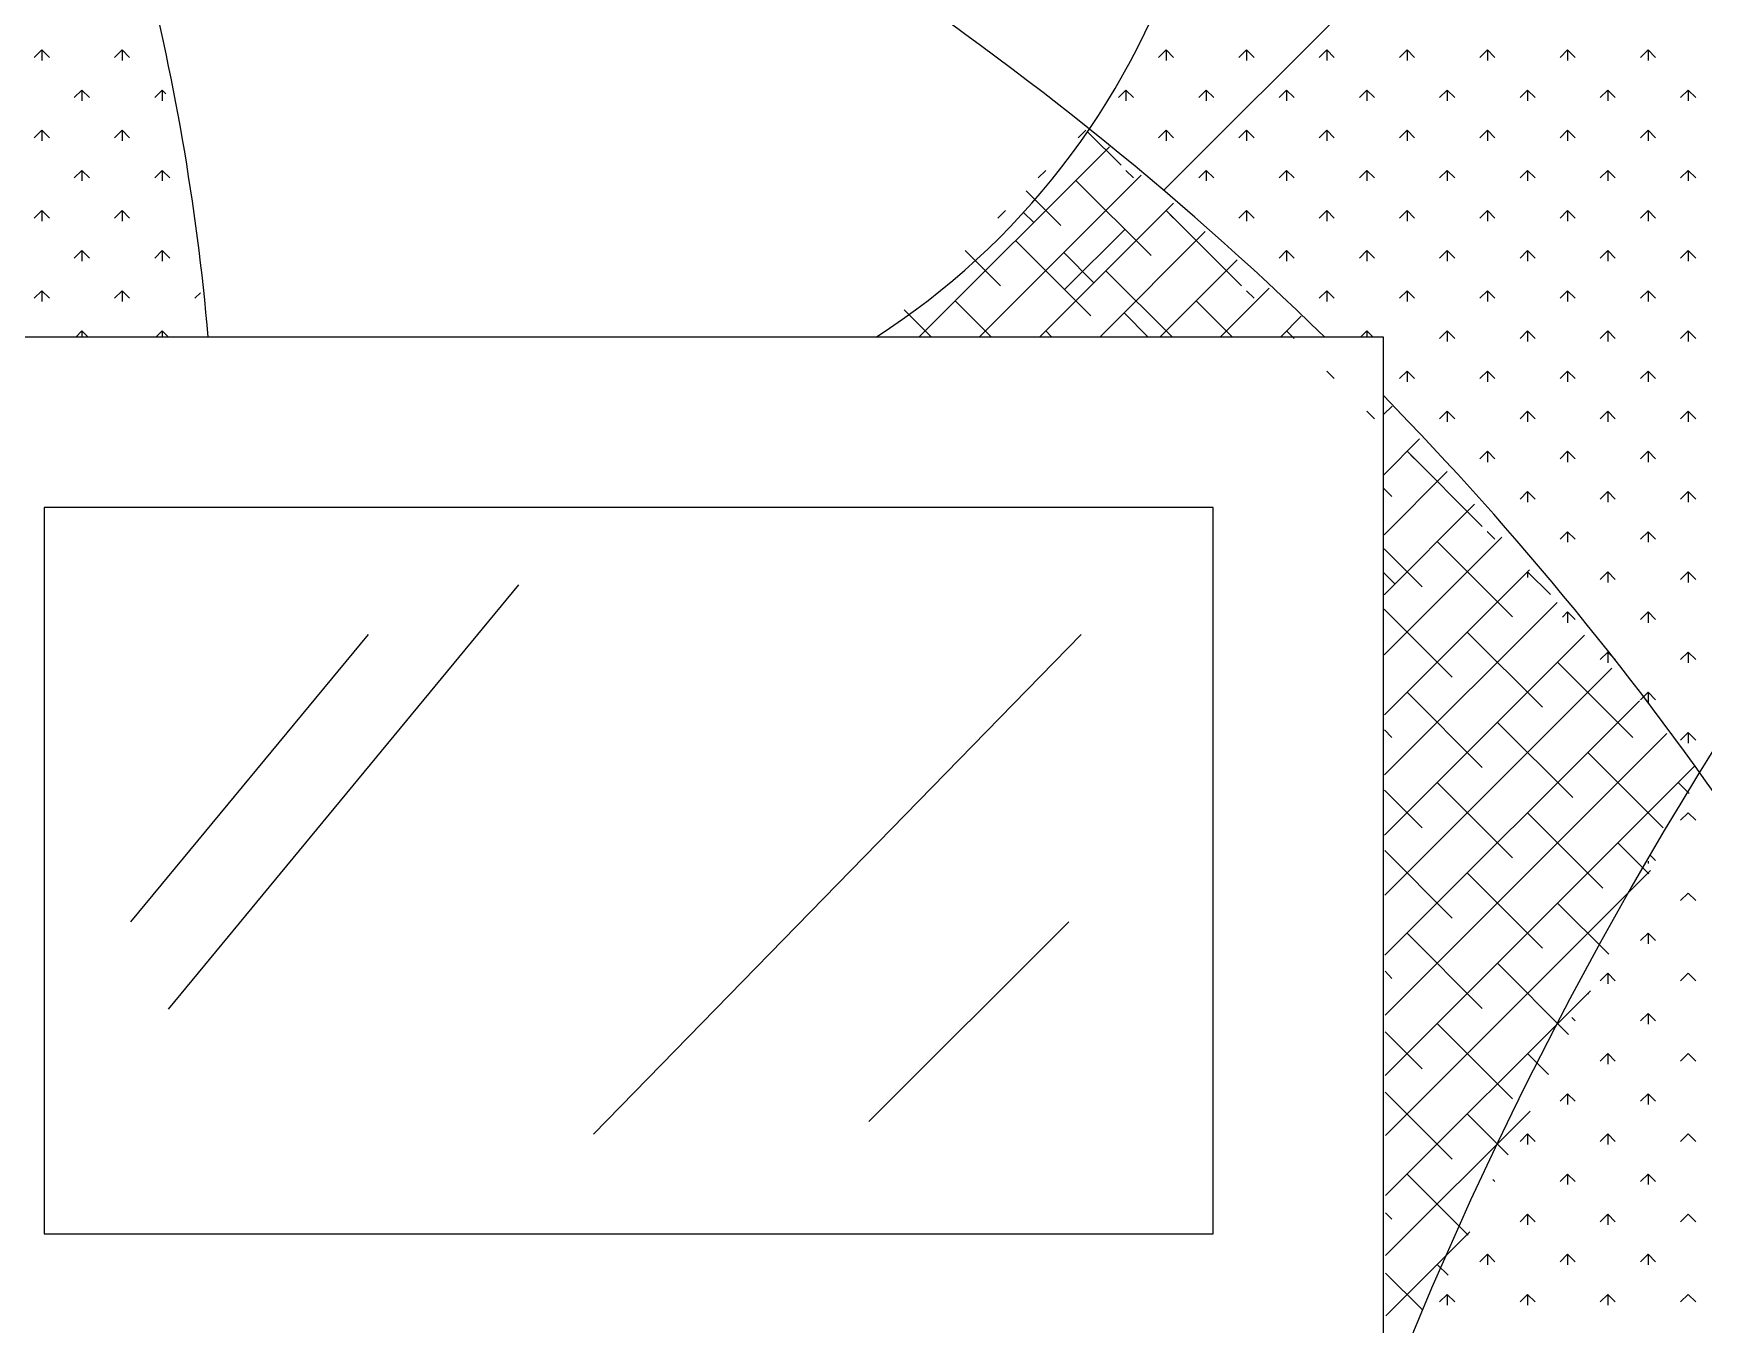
# Model space of a CAD drawing. Header units: inches. Extents: x 4.9 to 47.4, y 12.3 to 37.1.
# Drawn here: x 11.953 to 13.277, y 19.784 to 20.807 of the extents above; entities that cross this region are included whole.
import ezdxf

# ---------------------------------------------------------------- set-up
doc = ezdxf.new("R2010")
doc.units = ezdxf.units.IN
doc.header["$MEASUREMENT"] = 0
doc.layers.add('02', color=2, linetype='Continuous')
doc.layers.add('4', color=4, linetype='Continuous')

msp = doc.modelspace()

# ---------------------------------------------------------------- linework, layer by layer
at = {"layer": '02'}
for p, q in [((13.0439, 20.8774), (12.8491, 20.6825)), ((11.9601, 20.794), (11.9541, 20.788)), ((11.9601, 20.794), (11.9661, 20.788)), ((11.9601, 20.794), (11.9601, 20.7855)), ((12.0237, 20.794), (12.0178, 20.788)), ((12.0237, 20.794), (12.0297, 20.788)), ((12.0237, 20.794), (12.0237, 20.7855)), ((12.851, 20.794), (12.8451, 20.788)), ((12.851, 20.794), (12.857, 20.788)), ((12.851, 20.794), (12.851, 20.7855)), ((12.9147, 20.794), (12.9087, 20.788)), ((12.9147, 20.794), (12.9207, 20.788)), ((12.9147, 20.794), (12.9147, 20.7855)), ((12.9783, 20.794), (12.9724, 20.788)), ((12.9783, 20.794), (12.9843, 20.788)), ((12.9783, 20.794), (12.9783, 20.7855)), ((13.042, 20.794), (13.036, 20.788)), ((13.042, 20.794), (13.0479, 20.788)), ((13.042, 20.794), (13.042, 20.7855)), ((13.1056, 20.794), (13.0996, 20.788)), ((13.1056, 20.794), (13.1116, 20.788)), ((13.1056, 20.794), (13.1056, 20.7855)), ((13.1692, 20.794), (13.1633, 20.788)), ((13.1692, 20.794), (13.1752, 20.788)), ((13.1692, 20.794), (13.1692, 20.7855)), ((13.2329, 20.794), (13.2269, 20.788)), ((13.2329, 20.794), (13.2389, 20.788)), ((13.2329, 20.794), (13.2329, 20.7855)), ((11.9919, 20.7621), (11.9859, 20.7562)), ((11.9919, 20.7621), (11.9979, 20.7562)), ((11.9919, 20.7621), (11.9919, 20.7537)), ((12.0556, 20.7621), (12.0496, 20.7562)), ((12.0556, 20.7621), (12.0585, 20.7592)), ((12.0556, 20.7621), (12.0556, 20.7537)), ((12.8192, 20.7621), (12.8133, 20.7562)), ((12.8192, 20.7621), (12.8252, 20.7562)), ((12.8192, 20.7621), (12.8192, 20.7537)), ((12.8829, 20.7621), (12.8769, 20.7562)), ((12.8829, 20.7621), (12.8888, 20.7562)), ((12.8829, 20.7621), (12.8829, 20.7537)), ((12.9465, 20.7621), (12.9405, 20.7562)), ((12.9465, 20.7621), (12.9525, 20.7562)), ((12.9465, 20.7621), (12.9465, 20.7537)), ((13.0101, 20.7621), (13.0042, 20.7562)), ((13.0101, 20.7621), (13.0161, 20.7562)), ((13.0101, 20.7621), (13.0101, 20.7537)), ((13.0738, 20.7621), (13.0678, 20.7562)), ((13.0738, 20.7621), (13.0798, 20.7562)), ((13.0738, 20.7621), (13.0738, 20.7537)), ((13.1374, 20.7621), (13.1315, 20.7562)), ((13.1374, 20.7621), (13.1434, 20.7562)), ((13.1374, 20.7621), (13.1374, 20.7537)), ((13.2011, 20.7621), (13.1951, 20.7562)), ((13.2011, 20.7621), (13.207, 20.7562)), ((13.2011, 20.7621), (13.2011, 20.7537)), ((13.2647, 20.7621), (13.2587, 20.7562)), ((13.2647, 20.7621), (13.2707, 20.7562)), ((13.2647, 20.7621), (13.2647, 20.7537)), ((11.9601, 20.7303), (11.9541, 20.7243)), ((11.9601, 20.7303), (11.9661, 20.7243)), ((11.9601, 20.7303), (11.9601, 20.7219)), ((12.0237, 20.7303), (12.0178, 20.7243)), ((12.0237, 20.7303), (12.0297, 20.7243)), ((12.0237, 20.7303), (12.0237, 20.7219)), ((12.7874, 20.7303), (12.7814, 20.7243)), ((12.7884, 20.7293), (12.7934, 20.7243)), ((12.7884, 20.7293), (12.8153, 20.7025)), ((12.851, 20.7303), (12.8451, 20.7243)), ((12.851, 20.7303), (12.857, 20.7243)), ((12.851, 20.7303), (12.851, 20.7219)), ((12.9147, 20.7303), (12.9087, 20.7243)), ((12.9147, 20.7303), (12.9207, 20.7243)), ((12.9147, 20.7303), (12.9147, 20.7219)), ((12.9783, 20.7303), (12.9724, 20.7243)), ((12.9783, 20.7303), (12.9843, 20.7243)), ((12.9783, 20.7303), (12.9783, 20.7219)), ((13.042, 20.7303), (13.036, 20.7243)), ((13.042, 20.7303), (13.0479, 20.7243)), ((13.042, 20.7303), (13.042, 20.7219)), ((13.1056, 20.7303), (13.0996, 20.7243)), ((13.1056, 20.7303), (13.1116, 20.7243)), ((13.1056, 20.7303), (13.1056, 20.7219)), ((13.1692, 20.7303), (13.1633, 20.7243)), ((13.1692, 20.7303), (13.1752, 20.7243)), ((13.1692, 20.7303), (13.1692, 20.7219)), ((13.2329, 20.7303), (13.2269, 20.7243)), ((13.2329, 20.7303), (13.2389, 20.7243)), ((13.2329, 20.7303), (13.2329, 20.7219)), ((12.8061, 20.7172), (12.6552, 20.5663)), ((11.9919, 20.6985), (11.9859, 20.6925)), ((11.9919, 20.6985), (11.9979, 20.6925)), ((11.9919, 20.6985), (11.9919, 20.6901)), ((12.0556, 20.6985), (12.0496, 20.6925)), ((12.0556, 20.6985), (12.0615, 20.6925)), ((12.0556, 20.6985), (12.0556, 20.6901)), ((12.8314, 20.6948), (12.7029, 20.5663)), ((12.7556, 20.6985), (12.7496, 20.6925)), ((12.7795, 20.6905), (12.8391, 20.6309)), ((12.8192, 20.6985), (12.8252, 20.6925)), ((12.8829, 20.6985), (12.8769, 20.6925)), ((12.8829, 20.6985), (12.8888, 20.6925)), ((12.8829, 20.6985), (12.8829, 20.6901)), ((12.9465, 20.6985), (12.9405, 20.6925)), ((12.9465, 20.6985), (12.9525, 20.6925)), ((12.9465, 20.6985), (12.9465, 20.6901)), ((13.0101, 20.6985), (13.0042, 20.6925)), ((13.0101, 20.6985), (13.0161, 20.6925)), ((13.0101, 20.6985), (13.0101, 20.6901)), ((13.0738, 20.6985), (13.0678, 20.6925)), ((13.0738, 20.6985), (13.0798, 20.6925)), ((13.0738, 20.6985), (13.0738, 20.6901)), ((13.1374, 20.6985), (13.1315, 20.6925)), ((13.1374, 20.6985), (13.1434, 20.6925)), ((13.1374, 20.6985), (13.1374, 20.6901)), ((13.2011, 20.6985), (13.1951, 20.6925)), ((13.2011, 20.6985), (13.207, 20.6925)), ((13.2011, 20.6985), (13.2011, 20.6901)), ((13.2647, 20.6985), (13.2587, 20.6925)), ((13.2647, 20.6985), (13.2707, 20.6925)), ((13.2647, 20.6985), (13.2647, 20.6901)), ((12.7401, 20.6822), (12.7675, 20.6547)), ((11.9601, 20.6667), (11.9541, 20.6607)), ((11.9601, 20.6667), (11.9661, 20.6607)), ((11.9601, 20.6667), (11.9601, 20.6582)), ((12.0237, 20.6667), (12.0178, 20.6607)), ((12.0237, 20.6667), (12.0297, 20.6607)), ((12.0237, 20.6667), (12.0237, 20.6582)), ((12.7238, 20.6667), (12.7178, 20.6607)), ((12.7461, 20.6572), (12.7381, 20.6651)), ((12.8568, 20.6724), (12.7507, 20.5663)), ((12.851, 20.6667), (12.857, 20.6607)), ((12.851, 20.6667), (12.9107, 20.607)), ((12.9147, 20.6667), (12.9087, 20.6607)), ((12.9147, 20.6667), (12.9207, 20.6607)), ((12.9147, 20.6667), (12.9147, 20.6582)), ((12.9783, 20.6667), (12.9724, 20.6607)), ((12.9783, 20.6667), (12.9843, 20.6607)), ((12.9783, 20.6667), (12.9783, 20.6582)), ((13.042, 20.6667), (13.036, 20.6607)), ((13.042, 20.6667), (13.0479, 20.6607)), ((13.042, 20.6667), (13.042, 20.6582)), ((13.1056, 20.6667), (13.0996, 20.6607)), ((13.1056, 20.6667), (13.1116, 20.6607)), ((13.1056, 20.6667), (13.1056, 20.6582)), ((13.1692, 20.6667), (13.1633, 20.6607)), ((13.1692, 20.6667), (13.1752, 20.6607)), ((13.1692, 20.6667), (13.1692, 20.6582)), ((13.2329, 20.6667), (13.2269, 20.6607)), ((13.2329, 20.6667), (13.2389, 20.6607)), ((13.2329, 20.6667), (13.2329, 20.6582)), ((12.8183, 20.6517), (12.7705, 20.604)), ((12.8821, 20.65), (12.7984, 20.5663)), ((11.9919, 20.6349), (11.9859, 20.6289)), ((11.9919, 20.6349), (11.9979, 20.6289)), ((11.9919, 20.6349), (11.9919, 20.6264)), ((12.0556, 20.6349), (12.0496, 20.6289)), ((12.0556, 20.6349), (12.0615, 20.6289)), ((12.0556, 20.6349), (12.0556, 20.6264)), ((12.6917, 20.6351), (12.7198, 20.607)), ((12.7317, 20.6428), (12.7914, 20.5831)), ((12.7938, 20.6094), (12.7699, 20.6333)), ((12.8829, 20.6349), (12.8888, 20.6289)), ((12.9465, 20.6349), (12.9405, 20.6289)), ((12.9465, 20.6349), (12.9525, 20.6289)), ((12.9465, 20.6349), (12.9465, 20.6264)), ((13.0101, 20.6349), (13.0042, 20.6289)), ((13.0101, 20.6349), (13.0161, 20.6289)), ((13.0101, 20.6349), (13.0101, 20.6264)), ((13.0738, 20.6349), (13.0678, 20.6289)), ((13.0738, 20.6349), (13.0798, 20.6289)), ((13.0738, 20.6349), (13.0738, 20.6264)), ((13.1374, 20.6349), (13.1315, 20.6289)), ((13.1374, 20.6349), (13.1434, 20.6289)), ((13.1374, 20.6349), (13.1374, 20.6264)), ((13.2011, 20.6349), (13.1951, 20.6289)), ((13.2011, 20.6349), (13.207, 20.6289)), ((13.2011, 20.6349), (13.2011, 20.6264)), ((13.2647, 20.6349), (13.2587, 20.6289)), ((13.2647, 20.6349), (13.2707, 20.6289)), ((13.2647, 20.6349), (13.2647, 20.6264)), ((12.9074, 20.6276), (12.8461, 20.5663)), ((12.8033, 20.6189), (12.856, 20.5663)), ((11.9601, 20.603), (11.9541, 20.5971)), ((11.9601, 20.603), (11.9661, 20.5971)), ((11.9601, 20.603), (11.9601, 20.5946)), ((12.0237, 20.603), (12.0178, 20.5971)), ((12.0237, 20.603), (12.0297, 20.5971)), ((12.0237, 20.603), (12.0237, 20.5946)), ((12.0858, 20.6015), (12.0814, 20.5971)), ((12.684, 20.5951), (12.7128, 20.5663)), ((12.8749, 20.5951), (12.9037, 20.5663)), ((12.9327, 20.6052), (12.8939, 20.5663)), ((12.9147, 20.603), (12.9207, 20.5971)), ((12.9783, 20.603), (12.9724, 20.5971)), ((12.9783, 20.603), (12.9843, 20.5971)), ((12.9783, 20.603), (12.9783, 20.5946)), ((13.042, 20.603), (13.036, 20.5971)), ((13.042, 20.603), (13.0479, 20.5971)), ((13.042, 20.603), (13.042, 20.5946)), ((13.1056, 20.603), (13.0996, 20.5971)), ((13.1056, 20.603), (13.1116, 20.5971)), ((13.1056, 20.603), (13.1056, 20.5946)), ((13.1692, 20.603), (13.1633, 20.5971)), ((13.1692, 20.603), (13.1752, 20.5971)), ((13.1692, 20.603), (13.1692, 20.5946)), ((13.2329, 20.603), (13.2269, 20.5971)), ((13.2329, 20.603), (13.2389, 20.5971)), ((13.2329, 20.603), (13.2329, 20.5946)), ((12.6434, 20.5879), (12.6651, 20.5663)), ((12.8369, 20.5663), (12.8177, 20.5856)), ((12.9581, 20.5828), (12.9416, 20.5663)), ((11.9919, 20.5712), (11.987, 20.5663)), ((11.9919, 20.5712), (11.9968, 20.5663)), ((11.9919, 20.5712), (11.9919, 20.5663)), ((12.0556, 20.5712), (12.0506, 20.5663)), ((12.0556, 20.5712), (12.0605, 20.5663)), ((12.0556, 20.5712), (12.0556, 20.5663)), ((12.7556, 20.5712), (12.7605, 20.5663)), ((12.9465, 20.5712), (12.9525, 20.5652)), ((12.9465, 20.5712), (12.9514, 20.5663)), ((13.0101, 20.5712), (13.0052, 20.5663)), ((13.0101, 20.5712), (13.0151, 20.5663)), ((13.0101, 20.5712), (13.0101, 20.5663)), ((13.0738, 20.5712), (13.0678, 20.5652)), ((13.0738, 20.5712), (13.0798, 20.5652)), ((13.0738, 20.5712), (13.0738, 20.5628)), ((13.1374, 20.5712), (13.1315, 20.5652)), ((13.1374, 20.5712), (13.1434, 20.5652)), ((13.1374, 20.5712), (13.1374, 20.5628)), ((13.2011, 20.5712), (13.1951, 20.5652)), ((13.2011, 20.5712), (13.207, 20.5652)), ((13.2011, 20.5712), (13.2011, 20.5628)), ((13.2647, 20.5712), (13.2587, 20.5652)), ((13.2647, 20.5712), (13.2707, 20.5652)), ((13.2647, 20.5712), (13.2647, 20.5628)), ((12.9783, 20.5394), (12.9843, 20.5334)), ((13.042, 20.5394), (13.036, 20.5334)), ((13.042, 20.5394), (13.0479, 20.5334)), ((13.042, 20.5394), (13.042, 20.531)), ((13.1056, 20.5394), (13.0996, 20.5334)), ((13.1056, 20.5394), (13.1116, 20.5334)), ((13.1056, 20.5394), (13.1056, 20.531)), ((13.1692, 20.5394), (13.1633, 20.5334)), ((13.1692, 20.5394), (13.1752, 20.5334)), ((13.1692, 20.5394), (13.1692, 20.531)), ((13.2329, 20.5394), (13.2269, 20.5334)), ((13.2329, 20.5394), (13.2389, 20.5334)), ((13.2329, 20.5394), (13.2329, 20.531)), ((13.0101, 20.5076), (13.0161, 20.5016)), ((13.0301, 20.5117), (13.0234, 20.505)), ((13.0738, 20.5076), (13.0678, 20.5016)), ((13.0738, 20.5076), (13.0798, 20.5016)), ((13.0738, 20.5076), (13.0738, 20.4991)), ((13.1374, 20.5076), (13.1315, 20.5016)), ((13.1374, 20.5076), (13.1434, 20.5016)), ((13.1374, 20.5076), (13.1374, 20.4991)), ((13.2011, 20.5076), (13.1951, 20.5016)), ((13.2011, 20.5076), (13.207, 20.5016)), ((13.2011, 20.5076), (13.2011, 20.4991)), ((13.2647, 20.5076), (13.2587, 20.5016)), ((13.2647, 20.5076), (13.2707, 20.5016)), ((13.2647, 20.5076), (13.2647, 20.4991)), ((13.0519, 20.4857), (13.0236, 20.4573)), ((13.042, 20.4758), (13.0479, 20.4698)), ((13.042, 20.4758), (13.1016, 20.4161)), ((13.1056, 20.4758), (13.0996, 20.4698)), ((13.1056, 20.4758), (13.1116, 20.4698)), ((13.1056, 20.4758), (13.1056, 20.4673)), ((13.1692, 20.4758), (13.1633, 20.4698)), ((13.1692, 20.4758), (13.1752, 20.4698)), ((13.1692, 20.4758), (13.1692, 20.4673)), ((13.2329, 20.4758), (13.2269, 20.4698)), ((13.2329, 20.4758), (13.2389, 20.4698)), ((13.2329, 20.4758), (13.2329, 20.4673)), ((13.0737, 20.4597), (13.0237, 20.4097)), ((13.0236, 20.4464), (13.03, 20.44)), ((13.0738, 20.4439), (13.0798, 20.438)), ((13.1374, 20.4439), (13.1315, 20.438)), ((13.1374, 20.4439), (13.1434, 20.438)), ((13.1374, 20.4439), (13.1374, 20.4355)), ((13.2011, 20.4439), (13.1951, 20.438)), ((13.2011, 20.4439), (13.207, 20.438)), ((13.2011, 20.4439), (13.2011, 20.4355)), ((13.2647, 20.4439), (13.2587, 20.438)), ((13.2647, 20.4439), (13.2707, 20.438)), ((13.2647, 20.4439), (13.2647, 20.4355)), ((12.8884, 20.4313), (11.9619, 20.4313)), ((11.9619, 20.4313), (11.9619, 19.8557)), ((12.8884, 19.8557), (12.8884, 20.4313)), ((13.0955, 20.4338), (13.0238, 20.3621)), ((13.1056, 20.4121), (13.1055, 20.412)), ((13.1056, 20.4121), (13.1116, 20.4061)), ((13.1056, 20.4121), (13.1056, 20.4119)), ((13.1692, 20.4121), (13.1633, 20.4061)), ((13.1692, 20.4121), (13.1752, 20.4061)), ((13.1692, 20.4121), (13.1692, 20.4037)), ((13.2329, 20.4121), (13.2269, 20.4061)), ((13.2329, 20.4121), (13.2389, 20.4061)), ((13.2329, 20.4121), (13.2329, 20.4037)), ((13.0237, 20.3986), (13.0539, 20.3684)), ((13.1172, 20.4078), (13.0239, 20.3145)), ((13.0658, 20.4042), (13.1255, 20.3445)), ((13.139, 20.3819), (13.024, 20.2669)), ((12.0605, 20.0336), (12.338, 20.3701)), ((13.0324, 20.3708), (13.0234, 20.3798)), ((13.1374, 20.3803), (13.1353, 20.3782)), ((13.1374, 20.3803), (13.1434, 20.3743)), ((13.1374, 20.3803), (13.1374, 20.3758)), ((13.1374, 20.3803), (13.1556, 20.3622)), ((13.2011, 20.3803), (13.1951, 20.3743)), ((13.2011, 20.3803), (13.207, 20.3743)), ((13.2011, 20.3803), (13.2011, 20.3719)), ((13.2647, 20.3803), (13.2587, 20.3743)), ((13.2647, 20.3803), (13.2707, 20.3743)), ((13.2647, 20.3803), (13.2647, 20.3719)), ((13.1608, 20.3559), (13.0241, 20.2193)), ((13.0238, 20.3507), (13.0778, 20.2968)), ((13.1692, 20.3485), (13.1651, 20.3444)), ((13.1692, 20.3485), (13.1752, 20.3425)), ((13.1692, 20.3485), (13.1692, 20.34)), ((13.2329, 20.3485), (13.2269, 20.3425)), ((13.2329, 20.3485), (13.2389, 20.3425)), ((13.2329, 20.3485), (13.2329, 20.34)), ((12.0308, 20.1029), (12.2191, 20.3305)), ((12.3974, 19.9347), (12.7838, 20.3305)), ((13.1826, 20.33), (13.0242, 20.1716)), ((13.0897, 20.3326), (13.1494, 20.2729)), ((13.2011, 20.3167), (13.1951, 20.3107)), ((13.2011, 20.3167), (13.207, 20.3107)), ((13.2011, 20.3167), (13.2011, 20.3082)), ((13.2647, 20.3167), (13.2587, 20.3107)), ((13.2647, 20.3167), (13.2707, 20.3107)), ((13.2647, 20.3167), (13.2647, 20.3082)), ((13.2043, 20.304), (13.0243, 20.124)), ((13.1613, 20.3087), (13.221, 20.249)), ((13.2261, 20.2781), (13.0244, 20.0764)), ((13.042, 20.2848), (13.1016, 20.2252)), ((13.2329, 20.2848), (13.2269, 20.2789)), ((13.2329, 20.2848), (13.2389, 20.2789)), ((13.2329, 20.2848), (13.2329, 20.2764)), ((13.024, 20.255), (13.03, 20.249)), ((13.2479, 20.2521), (13.0246, 20.0288)), ((13.1136, 20.261), (13.1732, 20.2013)), ((13.2647, 20.253), (13.2587, 20.247)), ((13.2647, 20.253), (13.2707, 20.247)), ((13.2647, 20.253), (13.2647, 20.2446)), ((13.1852, 20.2371), (13.2448, 20.1774)), ((13.2697, 20.2262), (13.0247, 19.9812)), ((13.0658, 20.2132), (13.1255, 20.1536)), ((13.2568, 20.2132), (13.2654, 20.2046)), ((13.0241, 20.2072), (13.0539, 20.1774)), ((13.1374, 20.1894), (13.1971, 20.1297)), ((13.2647, 20.1894), (13.2587, 20.1834)), ((13.2647, 20.1894), (13.2707, 20.1834)), ((13.0243, 20.1594), (13.0778, 20.1058)), ((13.209, 20.1655), (13.2336, 20.1409)), ((13.235, 20.1437), (13.0248, 19.9335)), ((13.2329, 20.151), (13.2329, 20.1491)), ((13.235, 20.1554), (13.2389, 20.1516)), ((13.0897, 20.1416), (13.1494, 20.082)), ((13.1613, 20.1178), (13.2018, 20.0773)), ((13.2647, 20.1257), (13.2587, 20.1198)), ((13.2647, 20.1257), (13.2707, 20.1198)), ((12.6154, 19.9446), (12.7739, 20.1029)), ((13.042, 20.0939), (13.1016, 20.0343)), ((13.2329, 20.0939), (13.2269, 20.088)), ((13.2329, 20.0939), (13.2389, 20.088)), ((13.2329, 20.0939), (13.2329, 20.0855)), ((13.1136, 20.0701), (13.1699, 20.0137)), ((13.0245, 20.0637), (13.03, 20.0581)), ((13.2011, 20.0621), (13.1951, 20.0561)), ((13.2011, 20.0621), (13.207, 20.0561)), ((13.2011, 20.0621), (13.2011, 20.0537)), ((13.2647, 20.0621), (13.2587, 20.0561)), ((13.2647, 20.0621), (13.2707, 20.0561)), ((13.1872, 20.0483), (13.0249, 19.8859)), ((13.1852, 20.0462), (13.1858, 20.0455)), ((13.1725, 20.027), (13.1752, 20.0243)), ((13.2329, 20.0303), (13.2269, 20.0243)), ((13.2329, 20.0303), (13.2389, 20.0243)), ((13.2329, 20.0303), (13.2329, 20.0218)), ((13.0246, 20.0158), (13.0539, 19.9865)), ((13.0658, 20.0223), (13.1255, 19.9627)), ((13.1374, 19.9985), (13.154, 19.9819)), ((13.2011, 19.9985), (13.1951, 19.9925)), ((13.2011, 19.9985), (13.207, 19.9925)), ((13.2011, 19.9985), (13.2011, 19.99)), ((13.2647, 19.9985), (13.2587, 19.9925)), ((13.2647, 19.9985), (13.2707, 19.9925)), ((13.0247, 19.968), (13.0778, 19.9149)), ((13.1692, 19.9666), (13.1633, 19.9607)), ((13.1692, 19.9666), (13.1752, 19.9607)), ((13.1692, 19.9666), (13.1692, 19.9582)), ((13.2329, 19.9666), (13.2269, 19.9607)), ((13.2329, 19.9666), (13.2389, 19.9607)), ((13.2329, 19.9666), (13.2329, 19.9582)), ((13.1395, 19.9528), (13.025, 19.8383)), ((13.0897, 19.9507), (13.1222, 19.9182)), ((13.1374, 19.9348), (13.1315, 19.9289)), ((13.1374, 19.9348), (13.1434, 19.9289)), ((13.1374, 19.9348), (13.1374, 19.9264)), ((13.2011, 19.9348), (13.1951, 19.9289)), ((13.2011, 19.9348), (13.207, 19.9289)), ((13.2011, 19.9348), (13.2011, 19.9264)), ((13.2647, 19.9348), (13.2587, 19.9289)), ((13.2647, 19.9348), (13.2707, 19.9289)), ((13.042, 19.903), (13.0904, 19.8546)), ((13.11, 19.8986), (13.1116, 19.897)), ((13.1692, 19.903), (13.1633, 19.897)), ((13.1692, 19.903), (13.1752, 19.897)), ((13.1692, 19.903), (13.1692, 19.8946)), ((13.2329, 19.903), (13.2269, 19.897)), ((13.2329, 19.903), (13.2389, 19.897)), ((13.2329, 19.903), (13.2329, 19.8946)), ((13.0249, 19.8723), (13.03, 19.8672)), ((13.1374, 19.8712), (13.1315, 19.8652)), ((13.1374, 19.8712), (13.1434, 19.8652)), ((13.1374, 19.8712), (13.1374, 19.8627)), ((13.2011, 19.8712), (13.1951, 19.8652)), ((13.2011, 19.8712), (13.207, 19.8652)), ((13.2011, 19.8712), (13.2011, 19.8627)), ((13.2647, 19.8712), (13.2587, 19.8652)), ((13.2647, 19.8712), (13.2707, 19.8652)), ((11.9619, 19.8557), (12.8884, 19.8557)), ((13.0917, 19.8573), (13.0251, 19.7907)), ((13.1056, 19.8394), (13.0996, 19.8334)), ((13.1056, 19.8394), (13.1116, 19.8334)), ((13.1056, 19.8394), (13.1056, 19.8309)), ((13.1692, 19.8394), (13.1633, 19.8334)), ((13.1692, 19.8394), (13.1752, 19.8334)), ((13.1692, 19.8394), (13.1692, 19.8309)), ((13.2329, 19.8394), (13.2269, 19.8334)), ((13.2329, 19.8394), (13.2389, 19.8334)), ((13.2329, 19.8394), (13.2329, 19.8309)), ((13.0658, 19.8314), (13.0745, 19.8228)), ((13.025, 19.8245), (13.0539, 19.7956)), ((13.0738, 19.8075), (13.0678, 19.8016)), ((13.0738, 19.8075), (13.0798, 19.8016)), ((13.0738, 19.8075), (13.0738, 19.7991)), ((13.1374, 19.8075), (13.1315, 19.8016)), ((13.1374, 19.8075), (13.1434, 19.8016)), ((13.1374, 19.8075), (13.1374, 19.7991)), ((13.2011, 19.8075), (13.1951, 19.8016)), ((13.2011, 19.8075), (13.207, 19.8016)), ((13.2011, 19.8075), (13.2011, 19.7991)), ((13.2647, 19.8075), (13.2587, 19.8016)), ((13.2647, 19.8075), (13.2707, 19.8016))]:
    msp.add_line(p, q, dxfattribs=at)
for centre, radius, start, end in [((10.2364, 20.4051), 1.8626, 4.9634, 14.688), ((11.1684, 18.7091), 2.5922, 45.7637, 56.7713), ((12.2991, 21.0656), 0.5942, 302.8315, 341.5376), ((15.9322, 18.5812), 3.1237, 140.4118, 170.3614), ((11.1684, 18.7091), 2.5922, 24.2048, 44.3054)]:
    msp.add_arc(centre, radius, start, end, dxfattribs=at)
at = {"layer": '4'}
for p, q in [((13.0234, 20.5663), (11.8269, 20.5663)), ((13.0234, 19.7207), (13.0234, 20.5663))]:
    msp.add_line(p, q, dxfattribs=at)

doc.saveas('drawing.dxf')
